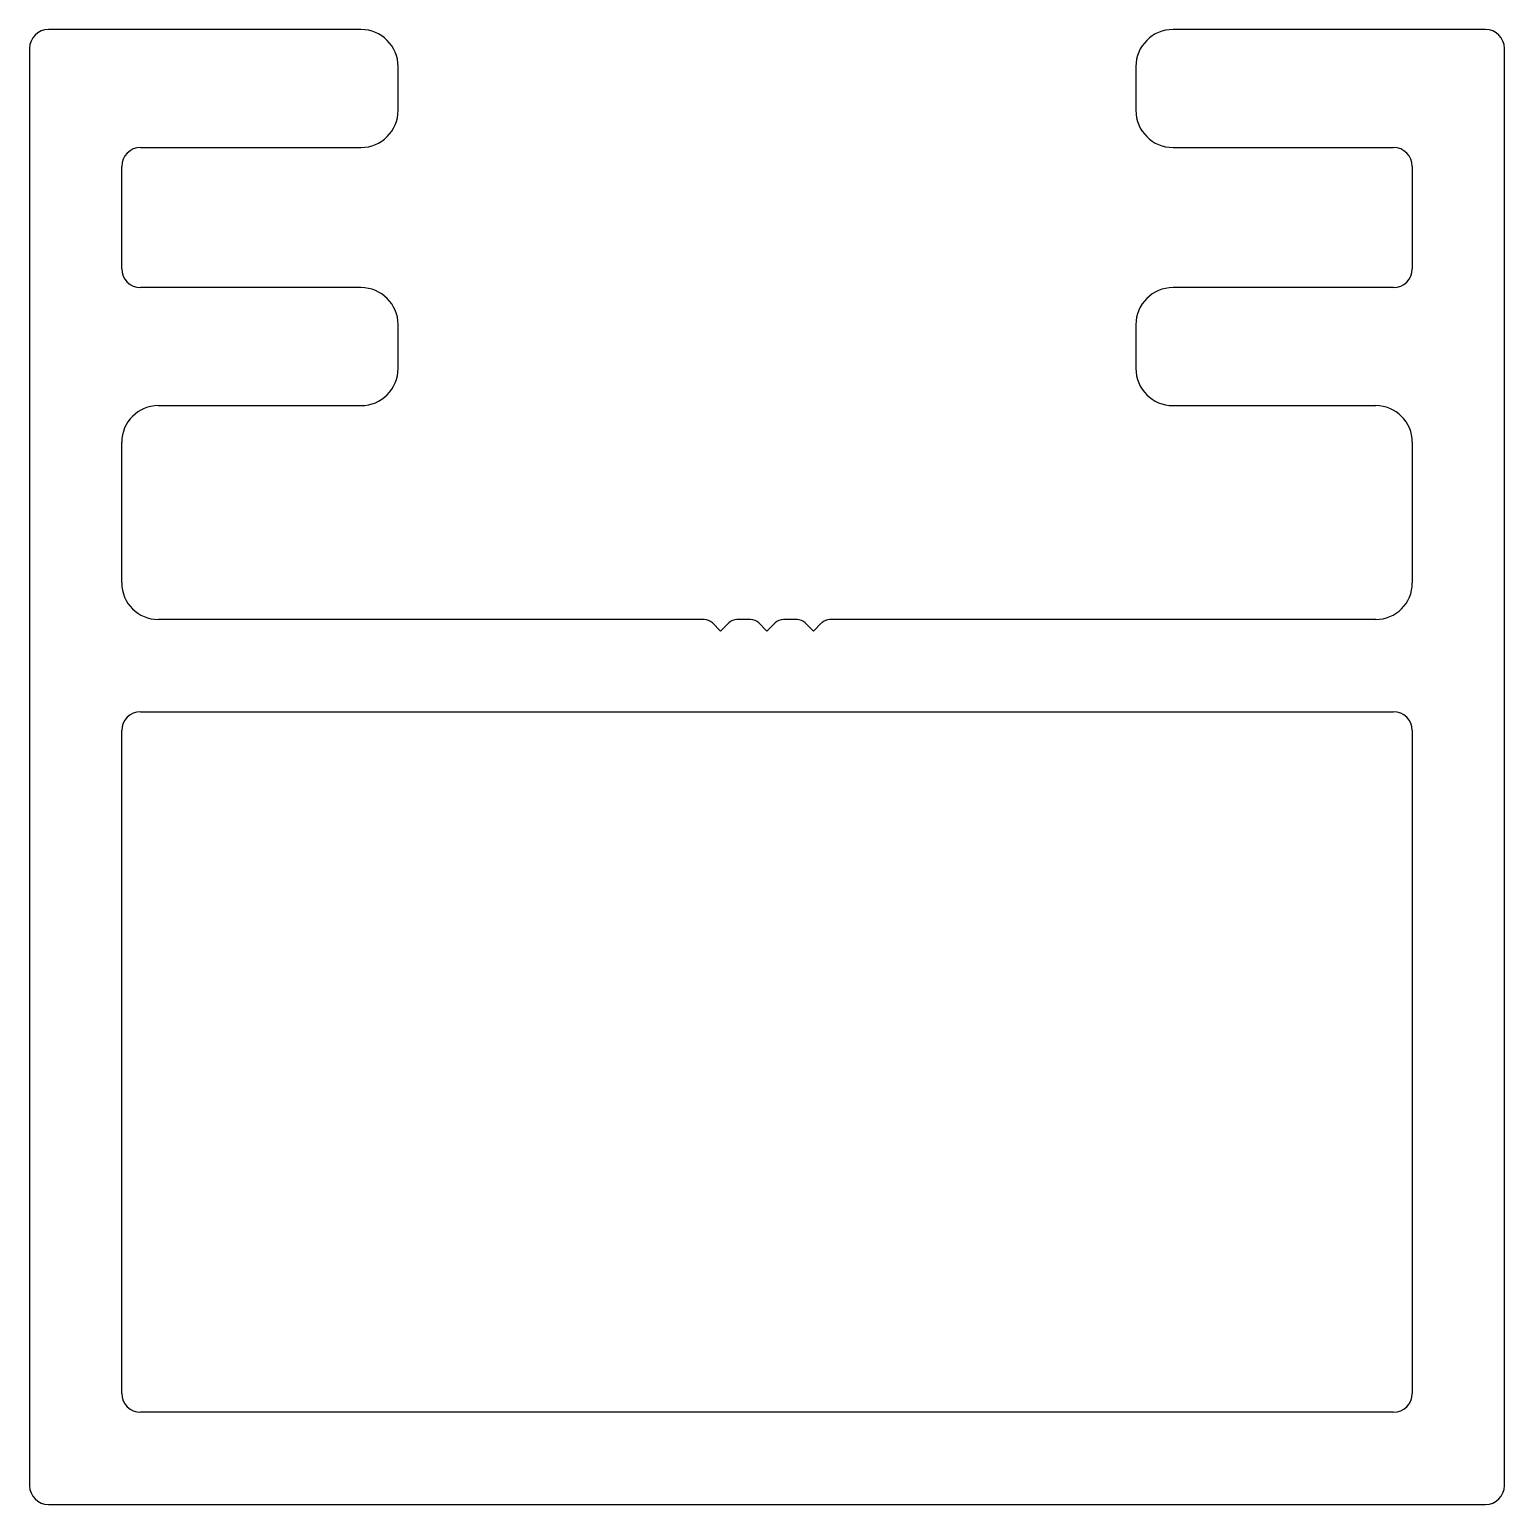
# Model space of a CAD drawing. Extents: x -16.6 to 15.2, y 7.4 to 39.1.
import ezdxf

# ---------------------------------------------------------------- set-up
doc = ezdxf.new("R2010")
doc.units = 0
doc.layers.get('0').update_dxf_attribs({"linetype": 'CONTINUOUS'})

msp = doc.modelspace()

# ---------------------------------------------------------------- linework, layer by layer
at = {"linetype": 'CONTINUOUS'}
for p, q in [((-9.423, 39.107), (-16.151, 39.107)), ((14.786, 39.107), (8.057, 39.107)), ((-16.558, 38.701), (-16.558, 7.763)), ((15.192, 7.763), (15.192, 38.701)), ((-8.623, 37.367), (-8.623, 38.307)), ((7.257, 38.307), (7.257, 37.367)), ((-14.167, 36.567), (-9.423, 36.567)), ((8.057, 36.567), (12.802, 36.567)), ((-14.573, 33.957), (-14.573, 36.161)), ((13.208, 36.161), (13.208, 33.957)), ((-9.423, 33.551), (-14.167, 33.551)), ((12.802, 33.551), (8.057, 33.551)), ((-8.623, 31.811), (-8.623, 32.751)), ((7.257, 32.751), (7.257, 31.811)), ((-13.786, 31.011), (-9.423, 31.011)), ((8.057, 31.011), (12.421, 31.011)), ((-14.573, 27.194), (-14.573, 30.223)), ((13.208, 30.223), (13.208, 27.194)), ((-2.036, 26.407), (-13.786, 26.407)), ((-1.036, 26.407), (-1.329, 26.407)), ((-0.036, 26.407), (-0.329, 26.407)), ((12.421, 26.407), (0.671, 26.407)), ((-1.683, 26.157), (-1.859, 26.334)), ((-1.506, 26.334), (-1.683, 26.157)), ((-0.683, 26.157), (-0.859, 26.334)), ((-0.506, 26.334), (-0.683, 26.157)), ((0.317, 26.157), (0.141, 26.334)), ((0.494, 26.334), (0.317, 26.157)), ((-16.151, 7.357), (14.786, 7.357))]:
    msp.add_line(p, q, dxfattribs=at)
for p, q in [((-14.167, 24.423), (12.802, 24.423)), ((-14.573, 9.748), (-14.573, 24.016)), ((13.208, 24.016), (13.208, 9.748)), ((12.802, 9.341), (-14.167, 9.341))]:
    msp.add_line(p, q)
for centre, radius, start, end in [((-16.151, 38.701), 0.406, 90, 180), ((-9.423, 38.307), 0.8, 360, 90), ((8.057, 38.307), 0.8, 90, 180), ((14.786, 38.701), 0.406, 360, 90), ((-9.423, 37.367), 0.8, 270, 0), ((8.057, 37.367), 0.8, 180, 270), ((-14.167, 36.161), 0.406, 90, 180), ((12.802, 36.161), 0.406, 0, 90), ((-14.167, 33.957), 0.406, 180, 270), ((12.802, 33.957), 0.406, 270, 0), ((-9.423, 32.751), 0.8, 360, 90), ((8.057, 32.751), 0.8, 90, 180), ((-9.423, 31.811), 0.8, 270, 360), ((8.057, 31.811), 0.8, 180, 270), ((-13.786, 30.223), 0.787, 90, 180), ((12.421, 30.223), 0.787, 0, 90), ((-13.786, 27.194), 0.787, 180, 270), ((12.421, 27.194), 0.787, 270, 0), ((-2.036, 26.157), 0.25, 45, 90), ((-1.329, 26.157), 0.25, 90, 135), ((-1.036, 26.157), 0.25, 45, 90), ((-0.329, 26.157), 0.25, 90, 135), ((-0.036, 26.157), 0.25, 45, 90), ((0.671, 26.157), 0.25, 90, 135), ((-16.151, 7.763), 0.406, 180, 270), ((14.786, 7.763), 0.406, 270, 0)]:
    msp.add_arc(centre, radius, start, end, dxfattribs=at)
for centre, start, end in [((-14.167, 24.016), 90, 180), ((12.802, 24.016), 0, 90), ((-14.167, 9.748), 180, 270), ((12.802, 9.748), 270, 0)]:
    msp.add_arc(centre, 0.406, start, end)

doc.saveas('drawing.dxf')
